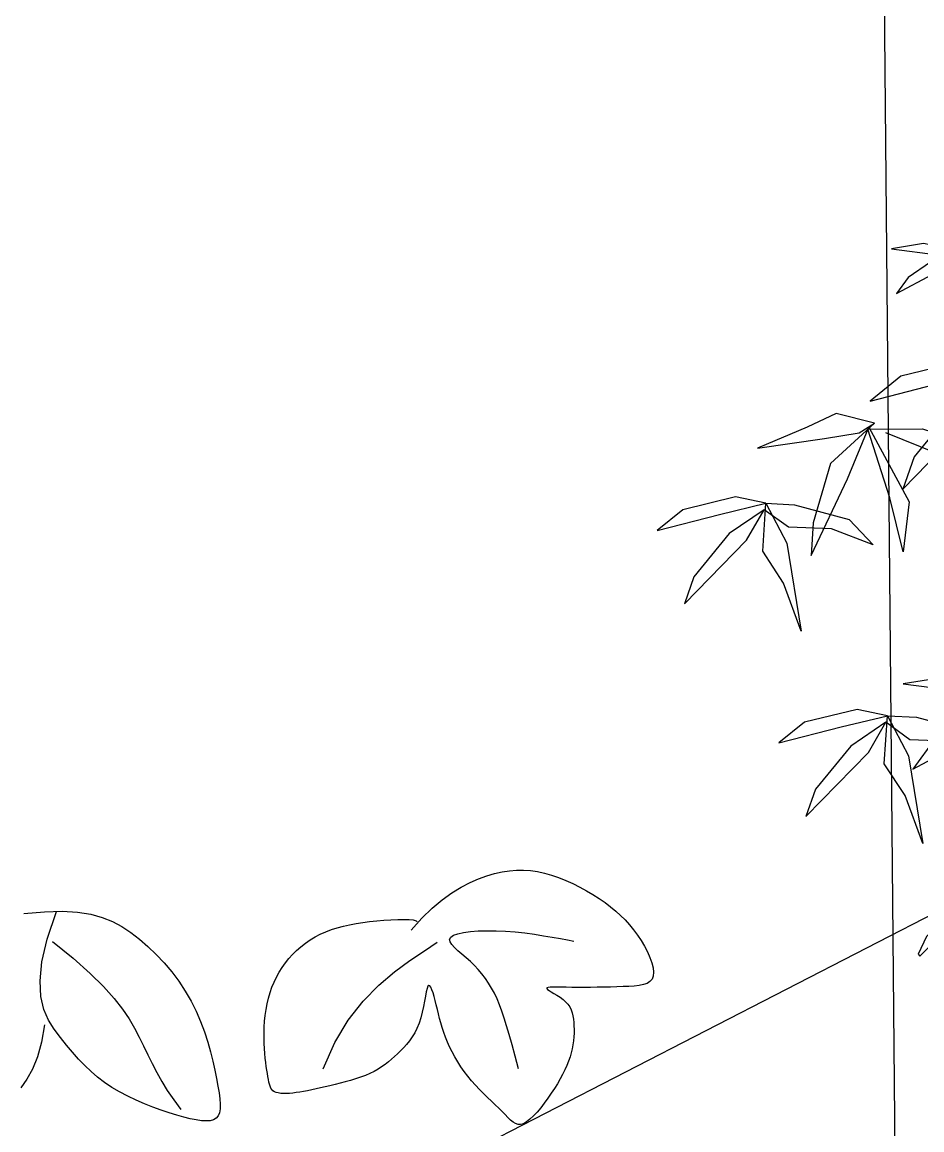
# Model space of a CAD drawing. Extents: x -1568 to -728, y -1287 to -990.
# Drawn here: x -942.895 to -940.309, y -1146.401 to -1143.216 of the extents above; entities that cross this region are included whole.
import ezdxf

# ---------------------------------------------------------------- set-up
doc = ezdxf.new("R2010")
doc.units = 0
doc.header["$LTSCALE"] = 5
doc.layers.get('0').update_dxf_attribs({"linetype": 'CONTINUOUS'})
for name, color, linetype in [('LH', 94, 'CONTINUOUS'), ('LV', 3, 'CONTINUOUS'), ('尺寸标注', 2, 'CONTINUOUS')]:
    doc.layers.add(name, color=color, linetype=linetype)
doc.layers.add('标注', color=4, linetype='CONTINUOUS', lineweight=15)

# ---------------------------------------------------------------- blocks, each defined once
blk = doc.blocks.new('15')
at = {"layer": 'LH', "color": 38}
for p, q in [((0.2556, 2.2502), (0.2713, 2.2558)), ((0.2713, 2.2558), (0.2863, 2.2603)), ((0.2863, 2.2603), (0.3008, 2.2635)), ((0.3008, 2.2635), (0.3148, 2.2657)), ((0.3148, 2.2657), (0.3284, 2.2668)), ((0.3284, 2.2668), (0.3418, 2.2669)), ((0.3418, 2.2669), (0.3551, 2.2659)), ((0.3551, 2.2659), (0.3684, 2.2639)), ((0.3684, 2.2639), (0.3818, 2.261)), ((0.3818, 2.261), (0.3954, 2.2571)), ((0.3954, 2.2571), (0.409, 2.2524)), ((0.409, 2.2524), (0.4227, 2.2469)), ((0.2045, 2.2233), (0.2222, 2.2343)), ((0.2222, 2.2343), (0.2393, 2.2432)), ((0.2393, 2.2432), (0.2556, 2.2502)), ((0.4227, 2.2469), (0.4362, 2.2409)), ((0.4362, 2.2409), (0.4495, 2.2342)), ((0.4495, 2.2342), (0.4624, 2.2272)), ((0.167, 2.1937), (0.1861, 2.2099)), ((0.1861, 2.2099), (0.2045, 2.2233)), ((0.4624, 2.2272), (0.4749, 2.2198)), ((0.4749, 2.2198), (0.4868, 2.2122)), ((0.4868, 2.2122), (0.498, 2.2045)), ((-0.6155, 2.1839), (-0.576, 2.1871)), ((-0.576, 2.1871), (-0.542, 2.1878)), ((-0.5708, 2.1347), (-0.5531, 2.1874)), ((-0.542, 2.1878), (-0.5127, 2.1861)), ((0.1472, 2.1744), (0.167, 2.1937)), ((0.498, 2.2045), (0.5086, 2.1966)), ((0.5086, 2.1966), (0.5185, 2.1884)), ((0.5185, 2.1884), (0.5279, 2.18)), ((-0.5127, 2.1861), (-0.4874, 2.1821)), ((-0.4874, 2.1821), (-0.4653, 2.1761)), ((-0.4653, 2.1761), (-0.4457, 2.1682)), ((-0.4457, 2.1682), (-0.4278, 2.1585)), ((0.021, 2.1645), (0.0338, 2.1664)), ((0.0338, 2.1664), (0.047, 2.1681)), ((0.047, 2.1681), (0.0605, 2.1695)), ((0.0605, 2.1695), (0.0742, 2.1707)), ((0.0742, 2.1707), (0.0878, 2.1716)), ((0.0878, 2.1716), (0.1007, 2.1722)), ((0.1007, 2.1722), (0.1125, 2.1724)), ((0.1125, 2.1724), (0.1226, 2.1721)), ((0.1226, 2.1721), (0.1306, 2.1713)), ((0.1267, 2.1518), (0.1472, 2.1744)), ((0.1306, 2.1713), (0.1359, 2.1698)), ((0.1359, 2.1698), (0.138, 2.1676)), ((0.5279, 2.18), (0.5367, 2.1712)), ((0.5367, 2.1712), (0.545, 2.1621)), ((-0.4278, 2.1585), (-0.4108, 2.1472)), ((-0.4108, 2.1472), (-0.3942, 2.1345)), ((-0.0476, 2.144), (-0.0372, 2.1487)), ((-0.0372, 2.1487), (-0.0263, 2.1528)), ((-0.0263, 2.1528), (-0.0151, 2.1564)), ((-0.0151, 2.1564), (-0.0034, 2.1595)), ((-0.0034, 2.1595), (0.0086, 2.1622)), ((0.0086, 2.1622), (0.021, 2.1645)), ((0.2078, 2.1419), (0.2161, 2.1449)), ((0.2161, 2.1449), (0.2271, 2.1473)), ((0.2271, 2.1473), (0.2402, 2.1491)), ((0.2402, 2.1491), (0.2552, 2.1502)), ((0.2552, 2.1502), (0.2717, 2.1507)), ((0.2717, 2.1507), (0.2893, 2.1506)), ((0.2893, 2.1506), (0.3075, 2.1498)), ((0.3075, 2.1498), (0.326, 2.1483)), ((0.326, 2.1483), (0.3446, 2.1463)), ((0.3446, 2.1463), (0.3628, 2.1438)), ((0.545, 2.1621), (0.5529, 2.1525)), ((0.5529, 2.1525), (0.5603, 2.1424)), ((-0.5809, 2.0907), (-0.5708, 2.1347)), ((-0.561, 2.1302), (-0.5212, 2.0977)), ((-0.3942, 2.1345), (-0.3778, 2.1204)), ((-0.0848, 2.12), (-0.0762, 2.1267)), ((-0.0762, 2.1267), (-0.0671, 2.133)), ((-0.0671, 2.133), (-0.0576, 2.1388)), ((-0.0576, 2.1388), (-0.0476, 2.144)), ((0.1518, 2.1122), (0.1761, 2.1286)), ((0.2003, 2.1341), (0.2024, 2.1383)), ((0.2011, 2.1293), (0.2003, 2.1341)), ((0.2043, 2.1241), (0.2011, 2.1293)), ((0.2024, 2.1383), (0.2078, 2.1419)), ((0.2095, 2.1184), (0.2043, 2.1241)), ((0.3628, 2.1438), (0.3804, 2.1411)), ((0.3804, 2.1411), (0.397, 2.1383)), ((0.397, 2.1383), (0.4124, 2.1356)), ((0.4124, 2.1356), (0.4262, 2.1329)), ((0.4262, 2.1329), (0.4381, 2.1306)), ((0.5603, 2.1424), (0.5673, 2.1318)), ((0.5673, 2.1318), (0.5737, 2.1209)), ((-0.3778, 2.1204), (-0.3619, 2.1052)), ((-0.3619, 2.1052), (-0.3467, 2.0889)), ((-0.1078, 2.0972), (-0.1007, 2.1052)), ((-0.1007, 2.1052), (-0.093, 2.1128)), ((-0.093, 2.1128), (-0.0848, 2.12)), ((0.1243, 2.0936), (0.1518, 2.1122)), ((0.2161, 2.1122), (0.2095, 2.1184)), ((0.2237, 2.1057), (0.2161, 2.1122)), ((0.2319, 2.0988), (0.2237, 2.1057)), ((0.5737, 2.1209), (0.5793, 2.1099)), ((0.5793, 2.1099), (0.5841, 2.0992)), ((-0.5846, 2.0543), (-0.5809, 2.0907)), ((-0.5212, 2.0977), (-0.4888, 2.0689)), ((-0.3467, 2.0889), (-0.3323, 2.0717)), ((-0.1207, 2.0802), (-0.1145, 2.0889)), ((-0.1145, 2.0889), (-0.1078, 2.0972)), ((0.0948, 2.0718), (0.1243, 2.0936)), ((0.24, 2.0915), (0.2319, 2.0988)), ((0.2478, 2.084), (0.24, 2.0915)), ((0.2552, 2.0761), (0.2478, 2.084)), ((0.5841, 2.0992), (0.5877, 2.0889)), ((0.5877, 2.0889), (0.5901, 2.0794)), ((-0.4888, 2.0689), (-0.4629, 2.0435)), ((-0.3323, 2.0717), (-0.3187, 2.0536)), ((-0.1362, 2.0522), (-0.1316, 2.0619)), ((-0.1316, 2.0619), (-0.1264, 2.0712)), ((-0.1264, 2.0712), (-0.1207, 2.0802)), ((0.0644, 2.0461), (0.0948, 2.0718)), ((0.2621, 2.0679), (0.2552, 2.0761)), ((0.2687, 2.0593), (0.2621, 2.0679)), ((0.5904, 2.0636), (0.5881, 2.0577)), ((0.5901, 2.0794), (0.5911, 2.0709)), ((0.5911, 2.0709), (0.5904, 2.0636)), ((-0.583, 2.0243), (-0.5846, 2.0543)), ((-0.4629, 2.0435), (-0.4424, 2.0208)), ((-0.3187, 2.0536), (-0.3063, 2.035)), ((-0.1439, 2.0319), (-0.1403, 2.0422)), ((-0.1403, 2.0422), (-0.1362, 2.0522)), ((0.0344, 2.0154), (0.0644, 2.0461)), ((0.1571, 2.0399), (0.1555, 2.0335)), ((0.1588, 2.0441), (0.1571, 2.0399)), ((0.1605, 2.0457), (0.1588, 2.0441)), ((0.1624, 2.0449), (0.1605, 2.0457)), ((0.1643, 2.0421), (0.1624, 2.0449)), ((0.1664, 2.0375), (0.1643, 2.0421)), ((0.2748, 2.0502), (0.2687, 2.0593)), ((0.2806, 2.0406), (0.2748, 2.0502)), ((0.286, 2.0306), (0.2806, 2.0406)), ((0.3868, 2.041), (0.3863, 2.0398)), ((0.3863, 2.0398), (0.3877, 2.0381)), ((0.3892, 2.0418), (0.3868, 2.041)), ((0.3932, 2.0423), (0.3892, 2.0418)), ((0.3989, 2.0425), (0.3932, 2.0423)), ((0.406, 2.0425), (0.3989, 2.0425)), ((0.4143, 2.0424), (0.406, 2.0425)), ((0.4238, 2.0422), (0.4143, 2.0424)), ((0.4343, 2.042), (0.4238, 2.0422)), ((0.4457, 2.0419), (0.4343, 2.042)), ((0.4577, 2.0419), (0.4457, 2.0419)), ((0.4701, 2.042), (0.4577, 2.0419)), ((0.4829, 2.0422), (0.4701, 2.042)), ((0.4957, 2.0424), (0.4829, 2.0422)), ((0.5084, 2.0427), (0.4957, 2.0424)), ((0.5208, 2.043), (0.5084, 2.0427)), ((0.5326, 2.0434), (0.5208, 2.043)), ((0.5438, 2.0438), (0.5326, 2.0434)), ((0.554, 2.0445), (0.5438, 2.0438)), ((0.5633, 2.0456), (0.554, 2.0445)), ((0.5715, 2.0473), (0.5633, 2.0456)), ((0.5785, 2.0497), (0.5715, 2.0473)), ((0.584, 2.0532), (0.5785, 2.0497)), ((0.5881, 2.0577), (0.584, 2.0532)), ((-0.5771, 1.9996), (-0.583, 2.0243)), ((-0.4424, 2.0208), (-0.4263, 2.0002)), ((-0.3063, 2.035), (-0.2952, 2.0158)), ((-0.1495, 2.0105), (-0.147, 2.0213)), ((-0.147, 2.0213), (-0.1439, 2.0319)), ((0.1538, 2.0253), (0.152, 2.0157)), ((0.1555, 2.0335), (0.1538, 2.0253)), ((0.1684, 2.0315), (0.1664, 2.0375)), ((0.1705, 2.0245), (0.1684, 2.0315)), ((0.1726, 2.0166), (0.1705, 2.0245)), ((0.2911, 2.02), (0.286, 2.0306)), ((0.2958, 2.0088), (0.2911, 2.02)), ((0.3877, 2.0381), (0.3907, 2.0359)), ((0.3907, 2.0359), (0.395, 2.0333)), ((0.395, 2.0333), (0.4002, 2.0303)), ((0.4002, 2.0303), (0.4059, 2.0269)), ((0.4059, 2.0269), (0.4118, 2.0231)), ((0.4118, 2.0231), (0.4175, 2.0189)), ((0.4175, 2.0189), (0.4226, 2.0144)), ((-0.5682, 1.9791), (-0.5771, 1.9996)), ((-0.4263, 2.0002), (-0.4137, 1.9814)), ((-0.2952, 2.0158), (-0.2854, 1.9962)), ((-0.2854, 1.9962), (-0.2769, 1.9764)), ((-0.1531, 1.9882), (-0.1515, 1.9994)), ((-0.1515, 1.9994), (-0.1495, 2.0105)), ((0.0059, 1.9791), (0.0344, 2.0154)), ((0.15, 2.0052), (0.1476, 1.9943)), ((0.152, 2.0157), (0.15, 2.0052)), ((0.1747, 2.0083), (0.1726, 2.0166)), ((0.1768, 1.9999), (0.1747, 2.0083)), ((0.1788, 1.9913), (0.1768, 1.9999)), ((0.3004, 1.9967), (0.2958, 2.0088)), ((0.3049, 1.9833), (0.3004, 1.9967)), ((0.4226, 2.0144), (0.4269, 2.0096)), ((0.4269, 2.0096), (0.4303, 2.0045)), ((0.4303, 2.0045), (0.433, 1.999)), ((0.433, 1.999), (0.435, 1.9934)), ((-0.5573, 1.9616), (-0.5682, 1.9791)), ((-0.4137, 1.9814), (-0.4034, 1.9637)), ((-0.2769, 1.9764), (-0.2696, 1.9567)), ((-0.1549, 1.966), (-0.1542, 1.9771)), ((-0.1542, 1.9771), (-0.1531, 1.9882)), ((-0.02, 1.9361), (0.0059, 1.9791)), ((0.1448, 1.9835), (0.1416, 1.9731)), ((0.1476, 1.9943), (0.1448, 1.9835)), ((0.181, 1.9826), (0.1788, 1.9913)), ((0.1834, 1.9738), (0.181, 1.9826)), ((0.3095, 1.9683), (0.3049, 1.9833)), ((0.435, 1.9934), (0.4365, 1.9874)), ((0.4365, 1.9874), (0.4375, 1.9812)), ((0.4375, 1.9812), (0.4382, 1.9748)), ((0.4382, 1.9748), (0.4385, 1.9682)), ((-0.5761, 1.9703), (-0.5818, 1.937)), ((-0.5455, 1.9461), (-0.5573, 1.9616)), ((-0.4034, 1.9637), (-0.3946, 1.9466)), ((-0.2696, 1.9567), (-0.2633, 1.9373)), ((-0.1553, 1.9551), (-0.1549, 1.966)), ((-0.1553, 1.9445), (-0.1553, 1.9551)), ((0.1333, 1.9548), (0.1285, 1.9469)), ((0.1377, 1.9635), (0.1333, 1.9548)), ((0.1416, 1.9731), (0.1377, 1.9635)), ((0.186, 1.9649), (0.1834, 1.9738)), ((0.1889, 1.9558), (0.186, 1.9649)), ((0.1922, 1.9467), (0.1889, 1.9558)), ((0.3144, 1.9514), (0.3095, 1.9683)), ((0.4386, 1.9543), (0.4383, 1.9471)), ((0.4385, 1.9682), (0.4387, 1.9613)), ((0.4387, 1.9613), (0.4386, 1.9543)), ((-0.5818, 1.937), (-0.5896, 1.9088)), ((-0.5339, 1.9315), (-0.5455, 1.9461)), ((-0.3946, 1.9466), (-0.3864, 1.9297)), ((-0.2633, 1.9373), (-0.2579, 1.9184)), ((-0.1551, 1.9343), (-0.1553, 1.9445)), ((-0.1546, 1.9246), (-0.1551, 1.9343)), ((-0.042, 1.8857), (-0.02, 1.9361)), ((0.1179, 1.9328), (0.1122, 1.9265)), ((0.1233, 1.9396), (0.1179, 1.9328)), ((0.1285, 1.9469), (0.1233, 1.9396)), ((0.1959, 1.9373), (0.1922, 1.9467)), ((0.2002, 1.9279), (0.1959, 1.9373)), ((0.3198, 1.9322), (0.3144, 1.9514)), ((0.3257, 1.9104), (0.3198, 1.9322)), ((0.4366, 1.9322), (0.4352, 1.9245)), ((0.4376, 1.9398), (0.4366, 1.9322)), ((0.4383, 1.9471), (0.4376, 1.9398)), ((-0.5223, 1.9177), (-0.5339, 1.9315)), ((-0.5107, 1.9047), (-0.5223, 1.9177)), ((-0.3864, 1.9297), (-0.3782, 1.9128)), ((-0.3782, 1.9128), (-0.3699, 1.8959)), ((-0.2579, 1.9184), (-0.2534, 1.9003)), ((-0.1539, 1.9153), (-0.1546, 1.9246)), ((-0.1531, 1.9066), (-0.1539, 1.9153)), ((0.1006, 1.9149), (0.0947, 1.9094)), ((0.1064, 1.9206), (0.1006, 1.9149)), ((0.1122, 1.9265), (0.1064, 1.9206)), ((0.2049, 1.9184), (0.2002, 1.9279)), ((0.2101, 1.9089), (0.2049, 1.9184)), ((0.4334, 1.9166), (0.431, 1.9086)), ((0.4352, 1.9245), (0.4334, 1.9166)), ((-0.5896, 1.9088), (-0.5992, 1.8853)), ((-0.4989, 1.8925), (-0.5107, 1.9047)), ((-0.4868, 1.8809), (-0.4989, 1.8925)), ((-0.3699, 1.8959), (-0.3611, 1.8789)), ((-0.2534, 1.9003), (-0.2496, 1.8832)), ((-0.1521, 1.8983), (-0.1531, 1.9066)), ((-0.1511, 1.8906), (-0.1521, 1.8983)), ((-0.15, 1.8835), (-0.1511, 1.8906)), ((0.0765, 1.8941), (0.07, 1.8895)), ((0.0828, 1.899), (0.0765, 1.8941)), ((0.0888, 1.9041), (0.0828, 1.899)), ((0.0947, 1.9094), (0.0888, 1.9041)), ((0.2157, 1.8994), (0.2101, 1.9089)), ((0.2218, 1.89), (0.2157, 1.8994)), ((0.2282, 1.8807), (0.2218, 1.89)), ((0.3323, 1.8857), (0.3257, 1.9104)), ((0.4249, 1.8922), (0.421, 1.8837)), ((0.4282, 1.9005), (0.4249, 1.8922)), ((0.431, 1.9086), (0.4282, 1.9005)), ((-0.5992, 1.8853), (-0.61, 1.8658)), ((-0.4742, 1.8701), (-0.4868, 1.8809)), ((-0.461, 1.8599), (-0.4742, 1.8701)), ((-0.3611, 1.8789), (-0.3514, 1.8616)), ((-0.2496, 1.8832), (-0.2463, 1.8672)), ((-0.149, 1.8769), (-0.15, 1.8835)), ((-0.148, 1.8709), (-0.149, 1.8769)), ((-0.147, 1.8654), (-0.148, 1.8709)), ((0.0297, 1.8698), (0.0202, 1.8666)), ((0.0389, 1.8732), (0.0297, 1.8698)), ((0.0475, 1.8769), (0.0389, 1.8732)), ((0.0555, 1.8808), (0.0475, 1.8769)), ((0.063, 1.885), (0.0555, 1.8808)), ((0.07, 1.8895), (0.063, 1.885)), ((0.2351, 1.8717), (0.2282, 1.8807)), ((0.2422, 1.863), (0.2351, 1.8717)), ((0.4167, 1.8751), (0.4119, 1.8664)), ((0.421, 1.8837), (0.4167, 1.8751)), ((-0.61, 1.8658), (-0.6216, 1.8496)), ((-0.447, 1.8504), (-0.461, 1.8599)), ((-0.4321, 1.8416), (-0.447, 1.8504)), ((-0.3514, 1.8616), (-0.3407, 1.8441)), ((-0.2463, 1.8672), (-0.2436, 1.8527)), ((-0.2436, 1.8527), (-0.2414, 1.8397)), ((-0.1461, 1.8605), (-0.147, 1.8654)), ((-0.1451, 1.8562), (-0.1461, 1.8605)), ((-0.1439, 1.8524), (-0.1451, 1.8562)), ((-0.1425, 1.8491), (-0.1439, 1.8524)), ((-0.1406, 1.8463), (-0.1425, 1.8491)), ((-0.0558, 1.8474), (-0.0641, 1.8456)), ((-0.0472, 1.8493), (-0.0558, 1.8474)), ((-0.0383, 1.8514), (-0.0472, 1.8493)), ((-0.029, 1.8535), (-0.0383, 1.8514)), ((-0.0194, 1.8558), (-0.029, 1.8535)), ((-0.0095, 1.8583), (-0.0194, 1.8558)), ((0.0004, 1.8609), (-0.0095, 1.8583)), ((0.0104, 1.8637), (0.0004, 1.8609)), ((0.0202, 1.8666), (0.0104, 1.8637)), ((0.2497, 1.8545), (0.2422, 1.863)), ((0.2574, 1.8464), (0.2497, 1.8545)), ((0.401, 1.8483), (0.3949, 1.8391)), ((0.4067, 1.8574), (0.401, 1.8483)), ((0.4119, 1.8664), (0.4067, 1.8574)), ((-0.4166, 1.8334), (-0.4321, 1.8416)), ((-0.4006, 1.8259), (-0.4166, 1.8334)), ((-0.3407, 1.8441), (-0.3285, 1.8263)), ((-0.3285, 1.8263), (-0.3145, 1.808)), ((-0.2414, 1.8397), (-0.24, 1.8281)), ((-0.24, 1.8281), (-0.2393, 1.8179)), ((-0.1384, 1.844), (-0.1406, 1.8463)), ((-0.1355, 1.8421), (-0.1384, 1.844)), ((-0.1321, 1.8406), (-0.1355, 1.8421)), ((-0.1281, 1.8396), (-0.1321, 1.8406)), ((-0.1235, 1.8389), (-0.1281, 1.8396)), ((-0.1184, 1.8386), (-0.1235, 1.8389)), ((-0.1129, 1.8386), (-0.1184, 1.8386)), ((-0.1069, 1.8389), (-0.1129, 1.8386)), ((-0.1005, 1.8395), (-0.1069, 1.8389)), ((-0.0939, 1.8403), (-0.1005, 1.8395)), ((-0.0869, 1.8414), (-0.0939, 1.8403)), ((-0.0796, 1.8426), (-0.0869, 1.8414)), ((-0.072, 1.844), (-0.0796, 1.8426)), ((-0.0641, 1.8456), (-0.072, 1.844)), ((0.2652, 1.8386), (0.2574, 1.8464)), ((0.2729, 1.8311), (0.2652, 1.8386)), ((0.2805, 1.8239), (0.2729, 1.8311)), ((0.3884, 1.8297), (0.3817, 1.8203)), ((0.3949, 1.8391), (0.3884, 1.8297)), ((-0.3844, 1.8189), (-0.4006, 1.8259)), ((-0.3683, 1.8126), (-0.3844, 1.8189)), ((-0.3525, 1.8069), (-0.3683, 1.8126)), ((-0.3372, 1.8018), (-0.3525, 1.8069)), ((-0.2396, 1.8091), (-0.2408, 1.8018)), ((-0.2393, 1.8179), (-0.2396, 1.8091)), ((0.2878, 1.817), (0.2805, 1.8239)), ((0.2947, 1.8104), (0.2878, 1.817)), ((0.3011, 1.8041), (0.2947, 1.8104)), ((0.3747, 1.8114), (0.3677, 1.803)), ((0.3817, 1.8203), (0.3747, 1.8114)), ((-0.3226, 1.7973), (-0.3372, 1.8018)), ((-0.3091, 1.7934), (-0.3226, 1.7973)), ((-0.2967, 1.7903), (-0.3091, 1.7934)), ((-0.2853, 1.7879), (-0.2967, 1.7903)), ((-0.2752, 1.7864), (-0.2853, 1.7879)), ((-0.2662, 1.7859), (-0.2752, 1.7864)), ((-0.2585, 1.7865), (-0.2662, 1.7859)), ((-0.2521, 1.7883), (-0.2585, 1.7865)), ((-0.247, 1.7914), (-0.2521, 1.7883)), ((-0.2433, 1.7959), (-0.247, 1.7914)), ((-0.2408, 1.8018), (-0.2433, 1.7959)), ((0.3069, 1.7981), (0.3011, 1.8041)), ((0.3121, 1.7925), (0.3069, 1.7981)), ((0.3171, 1.7877), (0.3121, 1.7925)), ((0.3218, 1.7837), (0.3171, 1.7877)), ((0.3265, 1.7808), (0.3218, 1.7837)), ((0.3477, 1.784), (0.3418, 1.7806)), ((0.3541, 1.7891), (0.3477, 1.784)), ((0.3608, 1.7955), (0.3541, 1.7891)), ((0.3677, 1.803), (0.3608, 1.7955)), ((0.3313, 1.7792), (0.3265, 1.7808)), ((0.3363, 1.7791), (0.3313, 1.7792)), ((0.3418, 1.7806), (0.3363, 1.7791))]:
    blk.add_line(p, q, dxfattribs=at)
blk = doc.blocks.new('shu')
at = {"layer": 'LV', "color": 72}
blk.add_line((-1380.3942, -1083.552), (-1380.4696, -1075.3265), dxfattribs=at)
blk = doc.blocks.new('tree104')
at = {"color": 0}
for points in [[(-9301, 17211), (-9460, 17354), (-9698, 17402), (-9999, 17354), (-9563, 17298), (-9301, 17211), (-9507, 17219), (-9634, 17227), (-9841, 17084), (-9952, 16934), (-9610, 17116), (-9301, 17211), (-9277, 17267), (-9055, 17275), (-8880, 17005), (-8873, 16719), (-9015, 17068), (-9095, 17164), (-9301, 17211), (-9198, 17037), (-9206, 16735), (-9277, 16585), (-9285, 16926), (-9301, 17211)], [(-8977, 16232), (-9318, 16304), (-9911, 16161), (-10198, 15927), (-9498, 16107), (-8977, 16232), (-8744, 15784), (-8582, 14796), (-8779, 15335), (-9013, 15694), (-8977, 16232), (-8654, 16214), (-8043, 16053), (-7774, 15766), (-8241, 15945), (-8726, 15963), (-8995, 16161), (-9390, 15891), (-9785, 15407), (-9893, 15102), (-9192, 15820), (-8995, 16161)], [(-10157, 15721), (-10517, 15810), (-10786, 15685), (-11253, 15487), (-10624, 15577), (-10301, 15631), (-10157, 15721), (-10570, 15344), (-10732, 14787), (-10750, 14482), (-10409, 15200), (-10211, 15685), (-9834, 14985), (-9888, 14518), (-10014, 15021), (-10220, 15664), (-9708, 15667), (-9367, 15559), (-9026, 15254), (-9565, 15433), (-10050, 15631)], [(-11173, 14971), (-11457, 15031), (-11951, 14911), (-12191, 14717), (-11607, 14866), (-11173, 14971), (-10978, 14597), (-10844, 13774), (-11008, 14223), (-11203, 14522), (-11173, 14971), (-10904, 14956), (-10395, 14821), (-10170, 14582), (-10559, 14732), (-10963, 14747), (-11188, 14911), (-11517, 14687), (-11846, 14283), (-11936, 14029), (-11353, 14627), (-11188, 14911)], [(-8562, 13010), (-8864, 13281), (-9316, 13372), (-9890, 13281), (-9060, 13176), (-8562, 13010), (-8955, 13025), (-9196, 13040), (-9588, 12769), (-9799, 12482), (-9151, 12829), (-8562, 13010), (-8517, 13116), (-8095, 13131), (-7763, 12618), (-7748, 12075), (-8019, 12739), (-8170, 12920), (-8562, 13010), (-8366, 12678), (-8381, 12106), (-8517, 11819), (-8532, 12467), (-8562, 13010)], [(-10035, 12983), (-10319, 13042), (-10813, 12923), (-11052, 12728), (-10469, 12878), (-10035, 12983), (-9840, 12609), (-9705, 11786), (-9870, 12235), (-10065, 12534), (-10035, 12983), (-9765, 12968), (-9256, 12833), (-9032, 12594), (-9421, 12743), (-9825, 12758), (-10050, 12923), (-10379, 12698), (-10708, 12295), (-10798, 12040), (-10214, 12639), (-10050, 12923)], [(-9280, 11028), (-9423, 11028), (-9566, 11012), (-9669, 10917), (-9748, 10750), (-9732, 10734), (-9589, 10877), (-9486, 10917), (-9240, 11012), (-9280, 11028)]]:
    blk.add_lwpolyline(points, dxfattribs=at)

msp = doc.modelspace()

# ---------------------------------------------------------------- linework, layer by layer
msp.add_line((-922.51195, -1136.6423), (-946.95685, -1149.21593))

# ---------------------------------------------------------------- block references
at = {"color": 74, "xscale": 0.0003072000108659267, "yscale": 0.0003072000108659267, "zscale": 0.0003072000000000001}
msp.add_blockref('tree104', (-937.32454, -1149.19817), dxfattribs=at)
at = {"layer": '尺寸标注', "color": 3, "xscale": 1.5, "yscale": 1.5, "zscale": 1.5}
msp.add_blockref('15', (-941.96631, -1149.05391), dxfattribs=at)
at = {"layer": '标注'}
msp.add_blockref('shu', (440.03384, -65.6504), dxfattribs=at)

doc.saveas('drawing.dxf')
